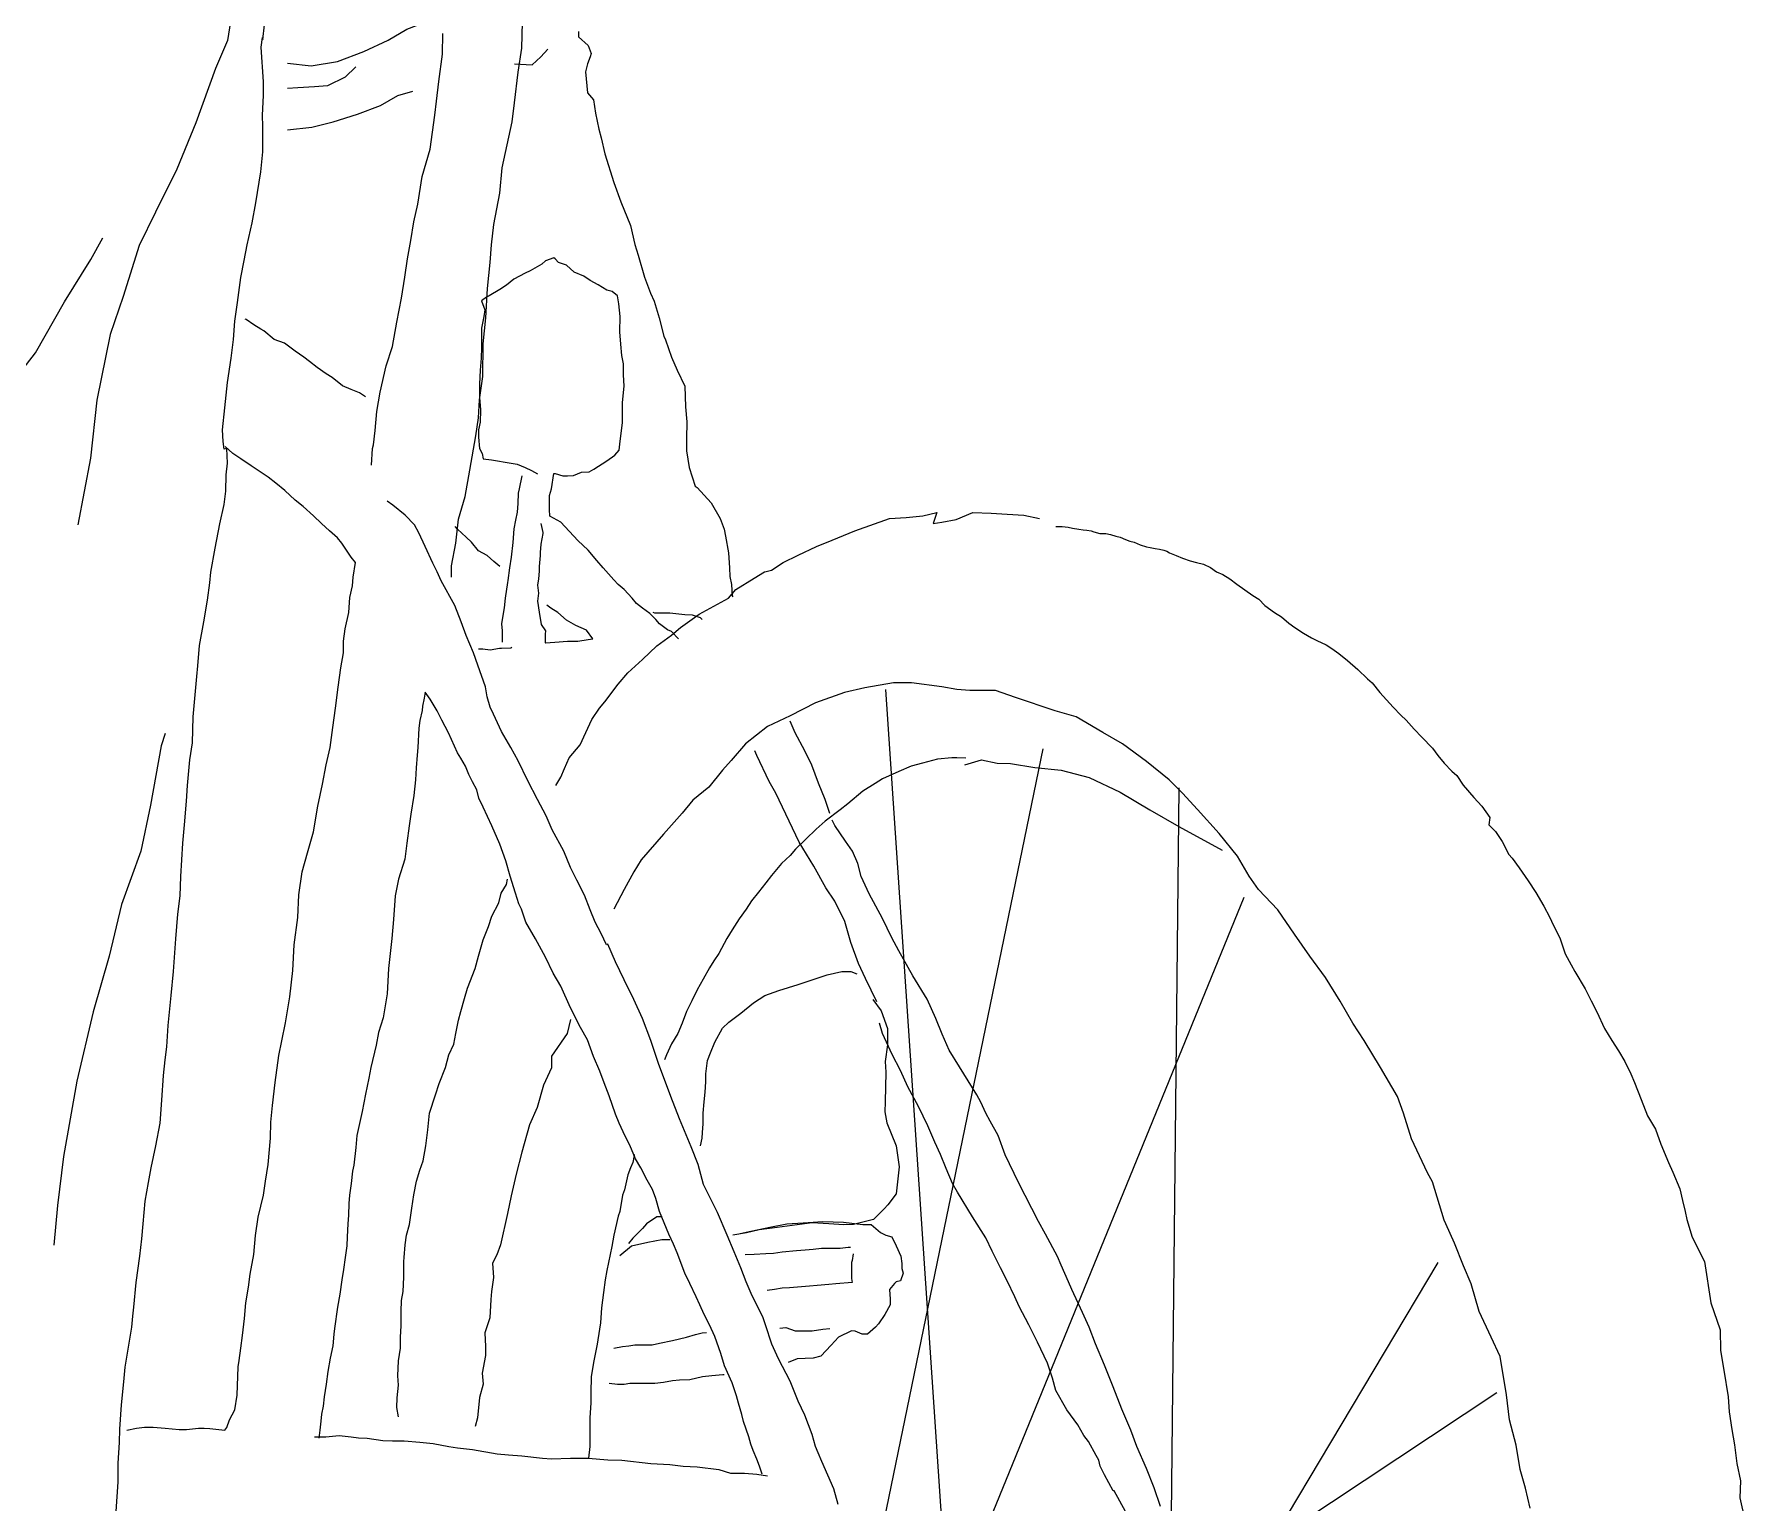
# Model space of a CAD drawing. Header units: metres. Extents: x -28 to 260, y 30 to 125.
# Drawn here: x 245.867 to 246.3585, y 88.2878 to 88.7096 of the extents above; entities that cross this region are included whole.
import ezdxf

# ---------------------------------------------------------------- set-up
doc = ezdxf.new("R2010")
doc.units = ezdxf.units.M
doc.header["$LTSCALE"] = 0.01
doc.header["$MEASUREMENT"] = 0
doc.layers.add('0.10', color=2, linetype='Continuous')

# ---------------------------------------------------------------- blocks, each defined once
blk = doc.blocks.new('PEOPLE15')
at = {"linetype": 'Continuous'}
for points in [[(-0.04929, 0.19768), (-0.04964, 0.2026), (-0.04964, 0.20574), (-0.04982, 0.20915), (-0.04991, 0.21139), (-0.05018, 0.21542), (-0.05054, 0.21927), (-0.05081, 0.22169), (-0.05188, 0.22841), (-0.05206, 0.2302), (-0.05224, 0.23172), (-0.0526, 0.23585), (-0.05323, 0.24024), (-0.05359, 0.2431), (-0.05377, 0.24561), (-0.05412, 0.24938), (-0.05466, 0.25251), (-0.05511, 0.25493), (-0.05592, 0.2586), (-0.05663, 0.26237), (-0.0569, 0.26622), (-0.05717, 0.27034), (-0.05744, 0.27294), (-0.05771, 0.27509), (-0.05798, 0.27868), (-0.05843, 0.28369), (-0.05887, 0.28764), (-0.05923, 0.2931), (-0.05959, 0.29722), (-0.05995, 0.30027), (-0.06004, 0.30349), (-0.0604, 0.30905), (-0.06067, 0.3121), (-0.06102, 0.31604), (-0.0612, 0.31864), (-0.06156, 0.32294), (-0.06201, 0.3258), (-0.0621, 0.33011), (-0.06273, 0.33683), (-0.06291, 0.33862), (-0.06317, 0.34202), (-0.06389, 0.34596), (-0.06452, 0.34955), (-0.06488, 0.35242), (-0.06506, 0.35421), (-0.06577, 0.35824), (-0.06658, 0.36227), (-0.0673, 0.3655), (-0.06756, 0.36774), (-0.06765, 0.37043), (-0.06783, 0.3724), (-0.06774, 0.37482), (-0.0673, 0.37473), (-0.06712, 0.37598), (-0.06703, 0.37795), (-0.06739, 0.38163), (-0.06783, 0.38584), (-0.06846, 0.38987), (-0.06882, 0.39301), (-0.06909, 0.39605), (-0.06954, 0.39919), (-0.07007, 0.40331), (-0.07061, 0.40618), (-0.07115, 0.40877), (-0.07195, 0.41245), (-0.07258, 0.41576), (-0.07339, 0.42096), (-0.07375, 0.42428), (-0.07375, 0.42849), (-0.07366, 0.43037), (-0.07384, 0.43368), (-0.07384, 0.43592), (-0.07348, 0.44175), (-0.07366, 0.44336), (-0.07375, 0.443), (-0.07402, 0.44542)], [(-0.1052, 0.3534), (-0.1052, 0.35528), (-0.10591, 0.35905), (-0.10636, 0.36308), (-0.10744, 0.36684), (-0.10824, 0.37123), (-0.10923, 0.37697), (-0.10968, 0.37992), (-0.10986, 0.38297), (-0.11039, 0.38682), (-0.11048, 0.39229), (-0.11093, 0.39659), (-0.1112, 0.40152), (-0.11165, 0.40582), (-0.11183, 0.40877), (-0.11227, 0.41218), (-0.11326, 0.41738), (-0.11362, 0.42159), (-0.11532, 0.42929), (-0.11568, 0.43243), (-0.11631, 0.43754), (-0.11693, 0.44157), (-0.11702, 0.44587)], [(-0.09185, 0.37204), (-0.09203, 0.37482), (-0.0922, 0.37544), (-0.09247, 0.37786), (-0.09274, 0.381), (-0.09328, 0.38422), (-0.09427, 0.38861), (-0.09534, 0.39184), (-0.09606, 0.39587), (-0.09686, 0.3999), (-0.0974, 0.4034), (-0.09785, 0.40645), (-0.09839, 0.40949), (-0.09892, 0.41263), (-0.09955, 0.41558), (-0.10027, 0.42015), (-0.10161, 0.42472), (-0.10242, 0.43037), (-0.10269, 0.4327), (-0.10305, 0.43601), (-0.10367, 0.44058), (-0.10376, 0.44399)], [(-0.12634, 0.44435), (-0.12634, 0.44345), (-0.12795, 0.44202), (-0.12849, 0.44067), (-0.12831, 0.44013), (-0.12787, 0.43897), (-0.12751, 0.43763), (-0.12787, 0.43413), (-0.12885, 0.43297), (-0.12921, 0.43073), (-0.12975, 0.42804), (-0.13011, 0.42661), (-0.13073, 0.42392), (-0.13226, 0.41917), (-0.13342, 0.41594), (-0.13503, 0.412), (-0.13575, 0.40886), (-0.13629, 0.40707), (-0.13736, 0.4034), (-0.13835, 0.40071), (-0.13898, 0.39937), (-0.13978, 0.39659), (-0.14059, 0.39354), (-0.14086, 0.39292), (-0.14184, 0.39005), (-0.14283, 0.3879), (-0.14408, 0.38521), (-0.14417, 0.3818), (-0.14444, 0.3793), (-0.14435, 0.37643), (-0.14435, 0.37446), (-0.1448, 0.37168), (-0.14579, 0.36854), (-0.14614, 0.36836), (-0.14847, 0.36577), (-0.15, 0.36317), (-0.15062, 0.36138), (-0.15089, 0.36021), (-0.15134, 0.35743), (-0.15152, 0.35492), (-0.15161, 0.35349), (-0.15188, 0.35215), (-0.15197, 0.35027), (-0.15206, 0.35009)], [(-0.06873, 0.45062), (-0.06873, 0.44847), (-0.06783, 0.44282), (-0.06586, 0.43816), (-0.06255, 0.42911), (-0.05941, 0.42141), (-0.05583, 0.41424), (-0.05314, 0.40869), (-0.05045, 0.40017), (-0.0483, 0.39381), (-0.04606, 0.38288), (-0.04499, 0.3732), (-0.04292, 0.36209)], [(-0.07787, 0.43906), (-0.08181, 0.43861), (-0.0862, 0.43933), (-0.09059, 0.44103), (-0.09462, 0.44291), (-0.09776, 0.4447), (-0.10054, 0.44578), (-0.10143, 0.44659)], [(-0.11568, 0.43897), (-0.11864, 0.43879), (-0.12007, 0.44013), (-0.12123, 0.44139)], [(-0.08925, 0.43843), (-0.08746, 0.43673), (-0.0845, 0.4353), (-0.08235, 0.43512), (-0.07957, 0.43494), (-0.07787, 0.43485)], [(-0.07787, 0.42795), (-0.0819, 0.4284), (-0.08548, 0.42929), (-0.08952, 0.43055), (-0.09337, 0.43198), (-0.09624, 0.43368), (-0.09875, 0.4344)], [(-0.01309, 0.35044), (-0.0181, 0.356), (-0.02447, 0.37007), (-0.02751, 0.37741), (-0.0319, 0.38566), (-0.03585, 0.39077), (-0.04068, 0.39928), (-0.04507, 0.40636), (-0.04705, 0.40994)], [(-0.14301, 0.3431), (-0.14184, 0.34435), (-0.14122, 0.34462), (-0.13987, 0.34561), (-0.13924, 0.34632), (-0.13826, 0.34731), (-0.137, 0.3482), (-0.13602, 0.34901), (-0.1353, 0.34991), (-0.13396, 0.35134), (-0.13297, 0.35215), (-0.13226, 0.35295), (-0.13046, 0.35492), (-0.12939, 0.35618), (-0.12795, 0.35788), (-0.12625, 0.35949), (-0.12339, 0.36254), (-0.12159, 0.36353), (-0.1215, 0.36469), (-0.1215, 0.36568), (-0.1215, 0.36702), (-0.12186, 0.3681), (-0.12222, 0.37069), (-0.12249, 0.37069), (-0.12374, 0.37025), (-0.12455, 0.37025), (-0.12554, 0.37034), (-0.12688, 0.37087), (-0.12813, 0.37096), (-0.12894, 0.37141), (-0.13109, 0.37276), (-0.13243, 0.37374), (-0.13315, 0.37455), (-0.13333, 0.37607), (-0.13369, 0.37912), (-0.13369, 0.38252), (-0.13396, 0.38521), (-0.13387, 0.38709), (-0.13387, 0.38897), (-0.1336, 0.39032), (-0.13342, 0.3922), (-0.13324, 0.39426), (-0.13333, 0.39686), (-0.13306, 0.39892), (-0.13288, 0.40026), (-0.13199, 0.40098), (-0.13109, 0.40125), (-0.12966, 0.40214), (-0.12831, 0.40286), (-0.12724, 0.40358), (-0.12563, 0.40421), (-0.12437, 0.40537), (-0.12303, 0.40582), (-0.12249, 0.40645), (-0.12222, 0.40662), (-0.12088, 0.40609), (-0.12025, 0.40555), (-0.11828, 0.40447), (-0.11747, 0.40403), (-0.11559, 0.40304), (-0.11434, 0.40205), (-0.11326, 0.40134), (-0.11147, 0.40026), (-0.11102, 0.40008), (-0.11021, 0.39946), (-0.11075, 0.39793), (-0.11057, 0.39686), (-0.11021, 0.39489), (-0.11021, 0.39345), (-0.11021, 0.39166), (-0.11012, 0.38987), (-0.10995, 0.3879), (-0.10986, 0.38557), (-0.10986, 0.38333), (-0.11003, 0.38127), (-0.10995, 0.37921), (-0.10968, 0.37795), (-0.10968, 0.3767), (-0.10986, 0.37482), (-0.1103, 0.37401), (-0.11048, 0.37311), (-0.11183, 0.37293), (-0.11514, 0.3724), (-0.11613, 0.37222), (-0.11747, 0.37168), (-0.11855, 0.37114), (-0.11953, 0.3706)], [(-0.09086, 0.38342), (-0.08987, 0.38413), (-0.08844, 0.38467), (-0.08701, 0.3853), (-0.08531, 0.38664), (-0.08432, 0.38727), (-0.0828, 0.38835), (-0.08154, 0.38933), (-0.08056, 0.39005), (-0.07912, 0.39103), (-0.07733, 0.39238), (-0.07563, 0.39301), (-0.07393, 0.39444), (-0.07339, 0.39471), (-0.07222, 0.39542), (-0.07097, 0.39632), (-0.07079, 0.39641)], [(-0.05108, 0.21121), (-0.05269, 0.21156), (-0.05403, 0.21174), (-0.05547, 0.21174), (-0.05744, 0.21156), (-0.05977, 0.2113), (-0.06102, 0.2113), (-0.06299, 0.21156), (-0.06398, 0.21156), (-0.06488, 0.21147), (-0.0664, 0.2113), (-0.06739, 0.21121), (-0.06774, 0.21165), (-0.06819, 0.21291), (-0.06909, 0.21461), (-0.06945, 0.21703), (-0.06963, 0.22178), (-0.0698, 0.22285), (-0.07007, 0.22491), (-0.07034, 0.22698), (-0.0707, 0.22984), (-0.07088, 0.23244), (-0.07133, 0.23504), (-0.0716, 0.23719), (-0.07222, 0.24051), (-0.07249, 0.24364), (-0.07294, 0.24669), (-0.07384, 0.25036), (-0.07419, 0.25269), (-0.07464, 0.25547), (-0.075, 0.25986), (-0.07509, 0.26255), (-0.07536, 0.26532), (-0.07581, 0.26918), (-0.07643, 0.27366), (-0.07688, 0.27608), (-0.07751, 0.27912), (-0.07823, 0.28342), (-0.07876, 0.28781), (-0.07894, 0.29212), (-0.07957, 0.29668), (-0.07975, 0.30045), (-0.08029, 0.3043), (-0.08118, 0.30744), (-0.08217, 0.31093), (-0.08289, 0.31523), (-0.08369, 0.31891), (-0.08432, 0.32213), (-0.08495, 0.325), (-0.08539, 0.32831), (-0.08584, 0.33154), (-0.08629, 0.33503), (-0.08674, 0.33826), (-0.08719, 0.34077), (-0.08719, 0.34274), (-0.08746, 0.3448), (-0.08808, 0.34749), (-0.08826, 0.35), (-0.08871, 0.35197), (-0.0888, 0.3534), (-0.08916, 0.35582), (-0.08844, 0.35672), (-0.08692, 0.35905), (-0.0862, 0.35994), (-0.08486, 0.36111), (-0.08351, 0.36236), (-0.08217, 0.36362), (-0.08047, 0.36514), (-0.07912, 0.36621), (-0.07742, 0.36783), (-0.0759, 0.36908), (-0.07464, 0.37007), (-0.0733, 0.37096), (-0.07178, 0.37195), (-0.07007, 0.37311), (-0.06873, 0.37401), (-0.06747, 0.37517)], [(-0.11693, 0.37025), (-0.11649, 0.3681), (-0.11631, 0.36738), (-0.11622, 0.36568), (-0.11613, 0.36424), (-0.11586, 0.3629), (-0.11559, 0.36147), (-0.11541, 0.35914), (-0.11514, 0.35672), (-0.11487, 0.35492), (-0.1146, 0.35286), (-0.11451, 0.35251), (-0.11416, 0.34991), (-0.11398, 0.34829), (-0.11371, 0.34668), (-0.11353, 0.34561), (-0.11362, 0.34444), (-0.11362, 0.3431), (-0.11362, 0.34256)], [(-0.16962, 0.19884), (-0.1689, 0.20144), (-0.16693, 0.20601), (-0.1663, 0.20744), (-0.16586, 0.20852), (-0.16532, 0.21049), (-0.16406, 0.21371), (-0.16299, 0.21604), (-0.16164, 0.21936), (-0.15967, 0.22312), (-0.1586, 0.22554), (-0.15752, 0.22877), (-0.15707, 0.23011), (-0.15528, 0.23361), (-0.1543, 0.23594), (-0.1534, 0.23827), (-0.15233, 0.24095), (-0.15116, 0.24373), (-0.14955, 0.24749), (-0.14722, 0.25215), (-0.14632, 0.25547), (-0.14516, 0.25843), (-0.14319, 0.26308), (-0.14175, 0.26685), (-0.13969, 0.27231), (-0.13844, 0.27617), (-0.137, 0.27984), (-0.13557, 0.28298), (-0.13396, 0.28629), (-0.13252, 0.28925), (-0.13127, 0.2922), (-0.131, 0.29212), (-0.13011, 0.294), (-0.12912, 0.29588), (-0.12831, 0.29794), (-0.12733, 0.30036), (-0.12607, 0.30287), (-0.125, 0.30502), (-0.12392, 0.30771), (-0.12195, 0.31129), (-0.12097, 0.31362), (-0.11953, 0.31631), (-0.11792, 0.31944), (-0.11631, 0.32276), (-0.11505, 0.325), (-0.11353, 0.32769), (-0.11219, 0.33055), (-0.11165, 0.33172), (-0.11111, 0.33342), (-0.11084, 0.33512), (-0.10959, 0.33871), (-0.10887, 0.34077), (-0.10762, 0.34364), (-0.10681, 0.34596), (-0.10573, 0.34865), (-0.10349, 0.35277), (-0.10278, 0.3543), (-0.10206, 0.35573), (-0.10081, 0.35851), (-0.09973, 0.36075), (-0.09901, 0.36209), (-0.09749, 0.36371), (-0.09543, 0.36541), (-0.09444, 0.36604)], [(-0.12258, 0.31864), (-0.12339, 0.32007), (-0.12401, 0.3215), (-0.12482, 0.3233), (-0.12661, 0.32545), (-0.1276, 0.32751), (-0.12858, 0.32966), (-0.12984, 0.33154), (-0.13073, 0.33261), (-0.13297, 0.33557), (-0.13459, 0.33745), (-0.137, 0.33969), (-0.13942, 0.34193), (-0.14184, 0.34372), (-0.14337, 0.34498), (-0.1465, 0.34722), (-0.15134, 0.34991), (-0.15259, 0.35134), (-0.15564, 0.35322), (-0.15734, 0.3543), (-0.15743, 0.3543), (-0.15851, 0.35457), (-0.16048, 0.35582), (-0.16299, 0.35708), (-0.16603, 0.35851), (-0.16863, 0.35958), (-0.1724, 0.36111), (-0.17822, 0.36317), (-0.181, 0.36335), (-0.18378, 0.36362), (-0.18611, 0.36415), (-0.18548, 0.36236), (-0.18691, 0.36254), (-0.18933, 0.36299), (-0.19211, 0.36415), (-0.19516, 0.36406), (-0.19784, 0.36388), (-0.20062, 0.36371), (-0.20322, 0.36317)], [(-0.12007, 0.36236), (-0.12043, 0.36084), (-0.12043, 0.36066), (-0.12007, 0.35887), (-0.11998, 0.35752), (-0.11998, 0.35699), (-0.1198, 0.35519), (-0.1198, 0.35439), (-0.11971, 0.35313), (-0.11953, 0.35206), (-0.11971, 0.35071), (-0.11953, 0.34937), (-0.1198, 0.34758), (-0.12016, 0.34552), (-0.12088, 0.34444), (-0.12079, 0.3439), (-0.12079, 0.34247), (-0.12088, 0.34247), (-0.1224, 0.34256), (-0.12455, 0.34274), (-0.12625, 0.34274), (-0.12795, 0.34301), (-0.12876, 0.3431), (-0.12769, 0.34453), (-0.12589, 0.34534), (-0.12437, 0.34623), (-0.12294, 0.34749), (-0.12177, 0.3482), (-0.12106, 0.34874)], [(-0.20591, 0.36182), (-0.20698, 0.36182), (-0.20797, 0.36173), (-0.20868, 0.36156), (-0.20976, 0.36138), (-0.21048, 0.36129), (-0.2111, 0.3612), (-0.21182, 0.36111), (-0.21227, 0.36093), (-0.21325, 0.36066), (-0.21424, 0.36066), (-0.21505, 0.36048), (-0.21594, 0.36021), (-0.21666, 0.36003), (-0.21756, 0.35967), (-0.21827, 0.3594), (-0.21899, 0.35923), (-0.21997, 0.35878), (-0.22105, 0.35842), (-0.22168, 0.35833), (-0.22248, 0.35815), (-0.2232, 0.35806), (-0.22392, 0.35788), (-0.22445, 0.3577), (-0.2249, 0.35743), (-0.22598, 0.35699), (-0.22705, 0.35654), (-0.22831, 0.35609), (-0.22938, 0.35582), (-0.23055, 0.35555), (-0.23171, 0.35501), (-0.2327, 0.3543), (-0.23377, 0.35385), (-0.23494, 0.35313), (-0.2361, 0.35224), (-0.23745, 0.35125), (-0.23879, 0.35036), (-0.23978, 0.34973), (-0.24076, 0.34865), (-0.24237, 0.34749), (-0.24354, 0.34677), (-0.24479, 0.3457), (-0.24578, 0.34498), (-0.24721, 0.34408), (-0.24856, 0.34328), (-0.24945, 0.34283), (-0.25098, 0.34211), (-0.25196, 0.34148), (-0.25313, 0.34068), (-0.25456, 0.33951), (-0.25626, 0.33799), (-0.25788, 0.33647), (-0.25868, 0.33575), (-0.25994, 0.33414), (-0.26218, 0.33172), (-0.26343, 0.33037), (-0.26433, 0.32957), (-0.26567, 0.32804), (-0.26692, 0.3267), (-0.26872, 0.32491), (-0.26961, 0.32365), (-0.27069, 0.3224), (-0.27194, 0.32106), (-0.27275, 0.32034), (-0.27382, 0.31873), (-0.27562, 0.31667), (-0.27696, 0.31523), (-0.2783, 0.31335), (-0.27812, 0.3121), (-0.2792, 0.31102), (-0.28036, 0.30932), (-0.28144, 0.30717), (-0.28198, 0.30654), (-0.28314, 0.30493), (-0.28467, 0.30278), (-0.28592, 0.30081), (-0.28726, 0.29857), (-0.28825, 0.29677), (-0.28888, 0.29534), (-0.28995, 0.29328), (-0.29085, 0.29059), (-0.29183, 0.2888), (-0.29246, 0.28764), (-0.29416, 0.28477), (-0.29515, 0.2828), (-0.29613, 0.28092), (-0.29739, 0.27814), (-0.29864, 0.27617), (-0.29972, 0.27446), (-0.30079, 0.27267), (-0.30178, 0.27061), (-0.30241, 0.26918), (-0.30348, 0.26631), (-0.30456, 0.26362), (-0.3059, 0.26138), (-0.3068, 0.25887), (-0.30805, 0.25583), (-0.30877, 0.25421), (-0.30993, 0.25144), (-0.31038, 0.24947), (-0.31083, 0.24767), (-0.3111, 0.24633), (-0.31199, 0.24337), (-0.31405, 0.23934), (-0.31513, 0.23244), (-0.31665, 0.22796), (-0.31674, 0.22447), (-0.31728, 0.22124), (-0.318, 0.21676), (-0.31818, 0.21425), (-0.31862, 0.2113), (-0.31907, 0.20879), (-0.31943, 0.20565), (-0.32006, 0.20278), (-0.31997, 0.19992), (-0.32077, 0.19624)], [(-0.11326, 0.35519), (-0.11227, 0.356), (-0.11111, 0.35699), (-0.10968, 0.35779), (-0.10851, 0.35923), (-0.10762, 0.36003), (-0.10618, 0.36138), (-0.10582, 0.36182)], [(-0.14695, 0.34632), (-0.14668, 0.34659), (-0.14534, 0.34704), (-0.14408, 0.34713), (-0.14157, 0.3474), (-0.14014, 0.3474), (-0.13907, 0.3474), (-0.1388, 0.34749)], [(-0.11523, 0.34166), (-0.11505, 0.34157), (-0.11353, 0.34148), (-0.11317, 0.34148), (-0.11165, 0.34122), (-0.11039, 0.3414), (-0.10968, 0.3414)], [(-0.28502, 0.19821), (-0.28422, 0.20153), (-0.28332, 0.20467), (-0.28269, 0.2087), (-0.28153, 0.21291), (-0.28108, 0.21712), (-0.28001, 0.22348), (-0.27848, 0.22671), (-0.27651, 0.23101), (-0.27517, 0.23558), (-0.27391, 0.23862), (-0.27239, 0.24239), (-0.27096, 0.24561), (-0.27069, 0.24624), (-0.26872, 0.2526), (-0.26791, 0.25412), (-0.26522, 0.25977), (-0.26388, 0.26407), (-0.26289, 0.26685), (-0.26003, 0.27169), (-0.25734, 0.27617), (-0.25546, 0.27903), (-0.25331, 0.28271), (-0.25089, 0.28665), (-0.24829, 0.29023), (-0.24569, 0.29391), (-0.24291, 0.29794), (-0.23969, 0.30134), (-0.23816, 0.30358), (-0.23619, 0.3069), (-0.23315, 0.31066), (-0.22956, 0.31469), (-0.22705, 0.31738), (-0.22481, 0.31962), (-0.22105, 0.32267), (-0.21702, 0.32563), (-0.21379, 0.32751), (-0.20931, 0.33011), (-0.20582, 0.33109), (-0.19919, 0.33333), (-0.19587, 0.3345), (-0.19157, 0.3345), (-0.18942, 0.33468), (-0.18691, 0.33512), (-0.18189, 0.33575), (-0.17885, 0.33575), (-0.1741, 0.33494), (-0.17069, 0.33414), (-0.16586, 0.33244), (-0.16164, 0.33028), (-0.15788, 0.32849), (-0.15421, 0.32563), (-0.15179, 0.32285), (-0.15035, 0.32124), (-0.14811, 0.31837), (-0.14543, 0.31622), (-0.14363, 0.31407), (-0.1405, 0.31057), (-0.13683, 0.30627), (-0.13557, 0.3043), (-0.13396, 0.30134), (-0.13226, 0.29803)], [(-0.18764, 0.18539), (-0.1776, 0.33465)], [(-0.15699, 0.20386), (-0.15654, 0.2052), (-0.15609, 0.20637), (-0.15546, 0.2078), (-0.1551, 0.20888), (-0.15475, 0.21013), (-0.15385, 0.21264), (-0.15358, 0.2138), (-0.15304, 0.21569), (-0.15268, 0.21694), (-0.15197, 0.21909), (-0.15071, 0.22196), (-0.15009, 0.22402), (-0.1491, 0.2268), (-0.1482, 0.22877), (-0.14731, 0.23047), (-0.14659, 0.23208), (-0.14596, 0.23343), (-0.14489, 0.23567), (-0.14408, 0.23737), (-0.14283, 0.24077), (-0.1422, 0.24221), (-0.14139, 0.24391), (-0.13987, 0.24767), (-0.13924, 0.24982), (-0.13871, 0.25135), (-0.13781, 0.25287), (-0.13674, 0.25493), (-0.13584, 0.25645), (-0.13494, 0.25869), (-0.13414, 0.26022), (-0.13315, 0.26237), (-0.13252, 0.26389), (-0.13145, 0.26694), (-0.13064, 0.26909), (-0.12993, 0.27106), (-0.12885, 0.27348), (-0.12787, 0.27626), (-0.1267, 0.27832), (-0.125, 0.28163), (-0.12339, 0.28522), (-0.12213, 0.28737), (-0.12088, 0.29005), (-0.11917, 0.2931), (-0.11756, 0.29588), (-0.11684, 0.29803), (-0.11684, 0.29803), (-0.1164, 0.29892), (-0.11586, 0.30072), (-0.11496, 0.30358), (-0.11425, 0.30609), (-0.11326, 0.30887), (-0.11192, 0.31192), (-0.11048, 0.31505), (-0.10977, 0.31658), (-0.10941, 0.31792), (-0.10869, 0.31926), (-0.10806, 0.32052), (-0.10753, 0.32186), (-0.10672, 0.32321), (-0.10618, 0.3241), (-0.10466, 0.32742), (-0.10358, 0.32957), (-0.10278, 0.33109), (-0.10161, 0.33306), (-0.10081, 0.33423), (-0.10063, 0.33324), (-0.10036, 0.3319), (-0.10027, 0.33118), (-0.09991, 0.32948), (-0.09973, 0.32822), (-0.09955, 0.325), (-0.09946, 0.32374), (-0.09928, 0.32159), (-0.09919, 0.31962), (-0.09892, 0.31702), (-0.09839, 0.31389), (-0.09812, 0.31192), (-0.09776, 0.30905), (-0.0974, 0.30636), (-0.09633, 0.30305), (-0.09579, 0.30027), (-0.09552, 0.29633), (-0.09525, 0.29319), (-0.09471, 0.28817), (-0.09444, 0.28396), (-0.09382, 0.27993), (-0.09301, 0.27751), (-0.09265, 0.27536), (-0.09176, 0.27169), (-0.0914, 0.26989), (-0.09086, 0.26721), (-0.09032, 0.26434), (-0.08943, 0.26031), (-0.08925, 0.25834), (-0.08889, 0.25538), (-0.08871, 0.25439), (-0.08844, 0.25233), (-0.08817, 0.25036), (-0.08808, 0.24902), (-0.08799, 0.24705), (-0.0879, 0.24561), (-0.08781, 0.24346), (-0.08772, 0.24194), (-0.08746, 0.23997), (-0.08719, 0.238), (-0.08692, 0.23629), (-0.08656, 0.23387), (-0.0862, 0.23172), (-0.08566, 0.22814), (-0.08557, 0.22724), (-0.08539, 0.22527), (-0.08495, 0.22321), (-0.08459, 0.22097), (-0.08432, 0.21891), (-0.08396, 0.21676), (-0.08378, 0.21524), (-0.08351, 0.21389), (-0.08342, 0.21273), (-0.08324, 0.21121), (-0.08307, 0.20986)], [(-0.16827, 0.31398), (-0.16747, 0.31631), (-0.16639, 0.31908), (-0.16523, 0.32204), (-0.16406, 0.32446), (-0.16245, 0.32742), (-0.16164, 0.32939)], [(-0.05744, 0.32733), (-0.05681, 0.32527), (-0.05502, 0.31541), (-0.05341, 0.30771), (-0.05018, 0.29884), (-0.04812, 0.29023), (-0.04543, 0.28092), (-0.04274, 0.26936), (-0.04051, 0.25681), (-0.03952, 0.24866), (-0.03889, 0.24203)], [(-0.19076, 0.32213), (-0.19354, 0.32294), (-0.19614, 0.3224), (-0.19838, 0.32231), (-0.20241, 0.32168), (-0.2068, 0.32124), (-0.21146, 0.31998), (-0.21666, 0.31756), (-0.22159, 0.3146), (-0.22643, 0.31183), (-0.23368, 0.30788)], [(-0.17661, 0.1926), (-0.2038, 0.32477)], [(-0.19094, 0.32321), (-0.18942, 0.3233), (-0.18861, 0.3233), (-0.1862, 0.32303), (-0.18369, 0.3224), (-0.1818, 0.32186), (-0.17974, 0.32097), (-0.17706, 0.3198), (-0.1758, 0.319), (-0.17374, 0.31774), (-0.17123, 0.31559), (-0.16998, 0.3146), (-0.16747, 0.31272), (-0.16595, 0.31138), (-0.16254, 0.30806), (-0.16164, 0.30699), (-0.16021, 0.30564), (-0.15851, 0.30367), (-0.15761, 0.30242), (-0.15636, 0.3009), (-0.15519, 0.29946), (-0.1543, 0.29803), (-0.15313, 0.29642), (-0.15197, 0.29462), (-0.15107, 0.29319), (-0.14973, 0.29068), (-0.14892, 0.28943), (-0.1482, 0.28826), (-0.14713, 0.28638), (-0.14614, 0.28459), (-0.14525, 0.2828), (-0.14435, 0.281), (-0.14363, 0.27903), (-0.14292, 0.27733), (-0.14184, 0.27563), (-0.14104, 0.27375), (-0.14068, 0.27294)], [(-0.17607, 0.28262), (-0.17419, 0.28647), (-0.17302, 0.28898), (-0.17177, 0.29247), (-0.17078, 0.29597), (-0.16908, 0.29937), (-0.16756, 0.30161), (-0.16559, 0.3052), (-0.16317, 0.30923), (-0.15923, 0.31738), (-0.15815, 0.31935), (-0.15609, 0.32365), (-0.15573, 0.32446)], [(-0.22503, 0.18112), (-0.22649, 0.31825)], [(-0.22338, 0.19848), (-0.2223, 0.20162), (-0.22105, 0.20484), (-0.21944, 0.20852), (-0.21845, 0.21121), (-0.21693, 0.2147), (-0.21549, 0.21846), (-0.21406, 0.22205), (-0.21254, 0.22563), (-0.21146, 0.22841), (-0.21039, 0.23083), (-0.2086, 0.23468), (-0.20806, 0.23594), (-0.2068, 0.23871), (-0.20618, 0.24015), (-0.2042, 0.24391), (-0.20304, 0.24597), (-0.19972, 0.25251), (-0.19748, 0.25708), (-0.19632, 0.26031), (-0.19498, 0.26273), (-0.19426, 0.26407), (-0.19345, 0.26586), (-0.19274, 0.26712), (-0.18987, 0.27178), (-0.18817, 0.27455), (-0.187, 0.27724), (-0.18593, 0.27984), (-0.18449, 0.28307), (-0.18207, 0.28692), (-0.17974, 0.29113), (-0.17858, 0.29328), (-0.17706, 0.29651), (-0.17482, 0.30063), (-0.17347, 0.30349), (-0.17293, 0.30564), (-0.17204, 0.30771), (-0.17087, 0.30941), (-0.16908, 0.31201), (-0.16863, 0.3129)], [(-0.09633, 0.21345), (-0.09606, 0.21497), (-0.09615, 0.21658), (-0.09633, 0.21873), (-0.09624, 0.22026), (-0.09633, 0.22276), (-0.09668, 0.22491), (-0.09668, 0.22671), (-0.09677, 0.22859), (-0.09677, 0.23101), (-0.09686, 0.2328), (-0.09713, 0.23432), (-0.09722, 0.23674), (-0.09722, 0.23934), (-0.09731, 0.23997), (-0.09749, 0.24212), (-0.09767, 0.24373), (-0.09821, 0.24552), (-0.09857, 0.24821), (-0.09892, 0.25045), (-0.09937, 0.25269), (-0.09991, 0.25457), (-0.10045, 0.2561), (-0.1009, 0.2586), (-0.10125, 0.26129), (-0.10152, 0.26407), (-0.10251, 0.26712), (-0.10314, 0.269), (-0.10421, 0.27169), (-0.10475, 0.27375), (-0.10555, 0.27554), (-0.10591, 0.27733), (-0.10636, 0.27957), (-0.10672, 0.281), (-0.10735, 0.28316), (-0.10788, 0.28486), (-0.10914, 0.28817), (-0.10968, 0.29023), (-0.11048, 0.29292), (-0.11138, 0.29516), (-0.11192, 0.29686), (-0.11308, 0.2991), (-0.11344, 0.30072), (-0.11434, 0.30215), (-0.11451, 0.30305)], [(-0.18956, 0.18305), (-0.23734, 0.30007)], [(-0.14668, 0.2586), (-0.14695, 0.25986), (-0.14704, 0.26084), (-0.14713, 0.26228), (-0.14713, 0.26407), (-0.14731, 0.26595), (-0.14749, 0.26756), (-0.14758, 0.26927), (-0.14758, 0.27061), (-0.14785, 0.27285), (-0.14838, 0.27411), (-0.1491, 0.2759), (-0.15035, 0.27823), (-0.15143, 0.27921), (-0.1534, 0.28074), (-0.15555, 0.28244), (-0.15743, 0.28369), (-0.15976, 0.2845), (-0.16299, 0.28548), (-0.16532, 0.28629), (-0.16783, 0.2871), (-0.17025, 0.28764), (-0.17177, 0.28764), (-0.17275, 0.28728)], [(-0.17544, 0.28298), (-0.17679, 0.28109), (-0.17786, 0.27814), (-0.17786, 0.27545), (-0.1775, 0.27267), (-0.17759, 0.27088), (-0.1775, 0.26595), (-0.17741, 0.26425), (-0.17777, 0.26246), (-0.1793, 0.2586), (-0.17983, 0.25511), (-0.1793, 0.25063), (-0.17795, 0.24875), (-0.17732, 0.24812), (-0.17553, 0.24633), (-0.17222, 0.24552), (-0.1706, 0.24543), (-0.1681, 0.24561), (-0.16532, 0.24579), (-0.15949, 0.24499), (-0.15645, 0.24463), (-0.15439, 0.24409), (-0.15206, 0.24373)], [(-0.125, 0.27966), (-0.12446, 0.27733), (-0.12186, 0.27357), (-0.12186, 0.2716), (-0.12052, 0.26873), (-0.11944, 0.26497), (-0.11819, 0.2621), (-0.11693, 0.25753), (-0.11595, 0.25386), (-0.11514, 0.25027), (-0.11451, 0.24731), (-0.11335, 0.24212), (-0.11272, 0.24042), (-0.11201, 0.23907), (-0.11219, 0.23665), (-0.11183, 0.23432), (-0.11174, 0.23298), (-0.11156, 0.22993), (-0.11075, 0.22742), (-0.11084, 0.22518), (-0.11084, 0.22366), (-0.1103, 0.2207), (-0.11048, 0.21891), (-0.10986, 0.21667), (-0.1095, 0.21327), (-0.10914, 0.21183)], [(-0.21756, 0.19768), (-0.21567, 0.20108), (-0.21549, 0.20108), (-0.21406, 0.20377), (-0.21334, 0.2052), (-0.21308, 0.20619), (-0.21263, 0.20699), (-0.21137, 0.20932), (-0.21057, 0.21031), (-0.20958, 0.2121), (-0.20779, 0.21461), (-0.20591, 0.21784), (-0.20537, 0.2199), (-0.20456, 0.22241), (-0.20286, 0.2259), (-0.20143, 0.22877), (-0.19981, 0.23181), (-0.1991, 0.23343), (-0.19784, 0.23611), (-0.19668, 0.23827), (-0.19533, 0.24104), (-0.19426, 0.24328), (-0.19202, 0.24678), (-0.18951, 0.2509), (-0.1887, 0.25233), (-0.18763, 0.25484), (-0.18673, 0.25717), (-0.18575, 0.25923), (-0.18458, 0.26192), (-0.18306, 0.26515), (-0.18127, 0.26846), (-0.18001, 0.27115), (-0.17867, 0.27384), (-0.17768, 0.2759), (-0.17706, 0.27733), (-0.17652, 0.27903)], [(-0.13566, 0.25717), (-0.13566, 0.25699), (-0.13539, 0.25583), (-0.13503, 0.25493), (-0.13459, 0.25377), (-0.13405, 0.25126), (-0.13369, 0.25036), (-0.13324, 0.24767), (-0.13297, 0.24687), (-0.13226, 0.24373), (-0.1319, 0.24185), (-0.13109, 0.23782), (-0.13082, 0.23629), (-0.13055, 0.23414), (-0.13019, 0.23163), (-0.13002, 0.22913), (-0.12957, 0.22626), (-0.12948, 0.22554), (-0.12885, 0.2225), (-0.12849, 0.22008), (-0.1284, 0.21748), (-0.1284, 0.21578), (-0.12822, 0.21327), (-0.12822, 0.21246), (-0.12822, 0.20968), (-0.12822, 0.20852), (-0.12804, 0.20655)], [(-0.15331, 0.244), (-0.1551, 0.24436), (-0.15824, 0.24507), (-0.16111, 0.24561), (-0.16379, 0.24579), (-0.16711, 0.24597), (-0.17051, 0.24588), (-0.17374, 0.24552), (-0.17517, 0.24552), (-0.1767, 0.24418), (-0.17759, 0.24373), (-0.17858, 0.24346), (-0.1793, 0.24194), (-0.1801, 0.24024), (-0.18028, 0.23898), (-0.18028, 0.23818), (-0.18046, 0.23737), (-0.18001, 0.23611), (-0.1793, 0.23594), (-0.17903, 0.23567), (-0.17822, 0.23468), (-0.17831, 0.23307), (-0.17831, 0.23208), (-0.17741, 0.23047), (-0.17634, 0.22895), (-0.17589, 0.22841), (-0.17455, 0.22724), (-0.17365, 0.22724), (-0.17249, 0.22769), (-0.17186, 0.22778), (-0.16971, 0.22671), (-0.16845, 0.22536), (-0.16675, 0.22357), (-0.1655, 0.22321), (-0.16281, 0.22312), (-0.16129, 0.2225)], [(-0.14032, 0.24678), (-0.13942, 0.24678), (-0.13772, 0.24561), (-0.137, 0.24481), (-0.13539, 0.24319), (-0.13467, 0.2423)], [(-0.13324, 0.24033), (-0.13521, 0.24194), (-0.1379, 0.24257), (-0.14023, 0.24301), (-0.14157, 0.24301)], [(-0.17213, 0.24059), (-0.17195, 0.23952), (-0.17186, 0.23916), (-0.17186, 0.23755), (-0.17186, 0.23665), (-0.17186, 0.23647), (-0.17195, 0.23585), (-0.16926, 0.23558), (-0.1681, 0.23549), (-0.16612, 0.23531), (-0.16487, 0.23522), (-0.16155, 0.23495), (-0.1603, 0.23486), (-0.15905, 0.23468), (-0.15779, 0.2345)], [(-0.17168, 0.24167), (-0.17132, 0.24167), (-0.16998, 0.24149), (-0.16944, 0.24149), (-0.16801, 0.24149), (-0.16684, 0.24149), (-0.1655, 0.24131), (-0.16415, 0.24122), (-0.16272, 0.24113), (-0.1603, 0.24086), (-0.15887, 0.24068), (-0.15761, 0.24059), (-0.15564, 0.24051), (-0.15412, 0.24042)], [(-0.23389, 0.17918), (-0.26965, 0.23914)], [(-0.15994, 0.22823), (-0.16093, 0.22832), (-0.16245, 0.22778), (-0.16335, 0.22778), (-0.16532, 0.22778), (-0.16711, 0.22805), (-0.16827, 0.22814)], [(-0.13226, 0.22491), (-0.13369, 0.22518), (-0.13476, 0.22527), (-0.13575, 0.22545), (-0.13862, 0.22545), (-0.13987, 0.22572), (-0.14202, 0.22617), (-0.14435, 0.22671), (-0.14587, 0.22715), (-0.14695, 0.22742), (-0.14767, 0.22751)], [(-0.15062, 0.22043), (-0.15044, 0.22043), (-0.14856, 0.22026), (-0.14704, 0.22008), (-0.14489, 0.21963), (-0.14319, 0.21954), (-0.14202, 0.21945), (-0.1405, 0.21918), (-0.13907, 0.219), (-0.13674, 0.219), (-0.13494, 0.219), (-0.13396, 0.21882), (-0.13288, 0.21882), (-0.13145, 0.219)], [(-0.19674, 0.16266), (-0.27945, 0.2175)], [(-0.08235, 0.21013), (-0.08307, 0.21013), (-0.08423, 0.21013), (-0.08647, 0.21031), (-0.08844, 0.21013), (-0.0897, 0.20995), (-0.09113, 0.20986), (-0.09373, 0.2095), (-0.09534, 0.20941), (-0.09731, 0.20941), (-0.09991, 0.20923), (-0.10215, 0.20897), (-0.10475, 0.20852), (-0.10618, 0.20825), (-0.10869, 0.20798), (-0.11281, 0.20726), (-0.11469, 0.20708), (-0.11693, 0.20691), (-0.12034, 0.20655), (-0.12186, 0.20646), (-0.125, 0.20655), (-0.12795, 0.20655), (-0.13127, 0.20628), (-0.1336, 0.20619), (-0.13844, 0.20565), (-0.14157, 0.20547), (-0.14381, 0.2052), (-0.14614, 0.20511), (-0.14973, 0.20467), (-0.1517, 0.20404), (-0.15403, 0.20404), (-0.15609, 0.20386), (-0.15788, 0.20359)]]:
    blk.add_lwpolyline(points, dxfattribs=at)

msp = doc.modelspace()

# ---------------------------------------------------------------- block references
at = {"layer": '0.10', "extrusion": (0, 0, -1), "xscale": 1.723575, "yscale": 1.723575, "zscale": -1.723575}
msp.add_blockref('PEOPLE15', (-245.80561, 87.94458), dxfattribs=at)

doc.saveas('drawing.dxf')
